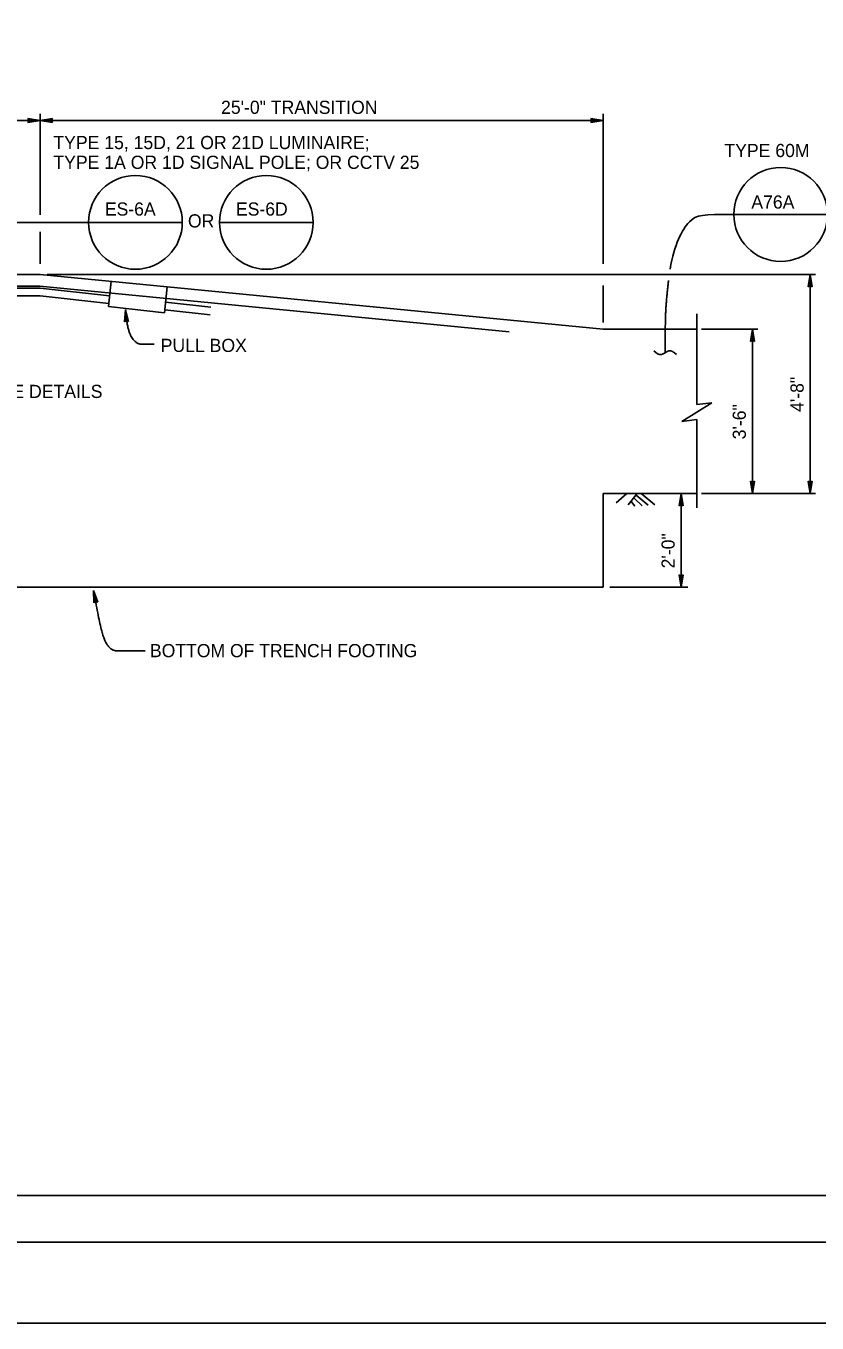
# Model space of a CAD drawing. Extents: x -893 to 867, y -474 to 712.
# Drawn here: x -143 to 279, y -474 to 217 of the extents above; entities that cross this region are included whole.
import ezdxf

# ---------------------------------------------------------------- set-up
doc = ezdxf.new("R2010")
doc.units = 0
for name, color, linetype in [('border_PLOTTING-ELEMENTS', 7, 'Continuous'), ('border_rw_22x34_Cut_Lines', 7, 'Continuous'), ('border_SHEET', 7, 'Continuous'), ('str_Concrete-A', 7, 'Continuous'), ('str_Misc-Steel-F', 7, 'Continuous'), ('str_Text-A', 7, 'Continuous')]:
    doc.layers.add(name, color=color, linetype=linetype)

msp = doc.modelspace()

# ---------------------------------------------------------------- linework, layer by layer
at = {"layer": 'border_PLOTTING-ELEMENTS'}
for points in [[(-893.45, -474.04), (866.55, -474.04), (866.55, 711.96), (-893.45, 711.96)], [(-863.45, 668.96), (836.55, 668.96), (836.55, -431.04), (-863.45, -431.04)]]:
    msp.add_lwpolyline(points, close=True, dxfattribs=at)
at = {"layer": 'border_rw_22x34_Cut_Lines'}
msp.add_lwpolyline([(-863.45, 668.96), (836.55, 668.96), (836.55, -431.04), (-863.45, -431.04)], close=True, dxfattribs=at)
at = {"layer": 'border_SHEET'}
msp.add_line((811.55, -406.04), (-813.45, -406.04), dxfattribs=at)
at = {"layer": 'str_Concrete-A'}
for p, q in [((-335.02, 84.53), (-135.02, 84.53)), ((-135.02, 84.53), (164.98, 55.36)), ((-97.23, 80.86), (-98.74, 67.38)), ((-67.3, 77.95), (-68.84, 64.06)), ((-98.74, 67.38), (-68.84, 64.06)), ((214.98, 63.5), (214.98, 15.18)), ((164.98, 55.36), (214.99, 55.36)), ((206.98, 6.18), (222.98, 16.18)), ((222.98, 16.18), (214.98, 15.18)), ((214.98, 7.18), (206.98, 6.18)), ((214.98, 7.18), (214.98, -39.75)), ((164.98, -32.14), (164.98, -82.14)), ((164.98, -32.14), (214.99, -32.14)), ((177.69, -32.12), (171.99, -37.2)), ((171.99, -32.14), (211.99, -32.14)), ((183.1, -32.16), (178.4, -38.14)), ((182.64, -33.06), (189.08, -38.36)), ((185.29, -32.18), (192.5, -38.12)), ((179.9, -36.43), (181.96, -38.96)), ((181.46, -34.71), (185.86, -38.71)), ((-635.02, -82.14), (164.98, -82.14))]:
    msp.add_line(p, q, dxfattribs=at)
at = {"layer": 'str_Misc-Steel-F'}
for p, q in [((-334.72, 78.28), (-135.32, 78.28)), ((-233, 77.25), (-135.02, 77.25)), ((-135.32, 78.28), (114.98, 53.94)), ((-135.02, 77.25), (-98.09, 73.15)), ((-335.02, 73.06), (-135.02, 73.06)), ((-135.02, 73.06), (-98.55, 69.01)), ((-68.2, 69.83), (-44.07, 67.15)), ((-68.66, 65.69), (-44.53, 63.01))]:
    msp.add_line(p, q, dxfattribs=at)
at = {"layer": 'str_Text-A'}
for p, q in [((-335.02, 166.53), (-135.02, 166.53)), ((-141.28, 167.08), (-141.61, 167.63)), ((-141.61, 167.63), (-135.02, 166.53)), ((-135.02, 166.53), (-141.61, 165.43)), ((-141.28, 165.98), (-141.61, 165.43)), ((-141.45, 167.36), (-135.02, 166.53)), ((-135.02, 166.53), (-141.45, 165.71)), ((-135.02, 166.53), (-141.28, 167.08)), ((-141.28, 167.08), (-140.94, 166.53)), ((-141.28, 165.98), (-135.02, 166.53)), ((-140.94, 166.53), (-141.28, 165.98)), ((-135.02, 166.53), (-141.11, 166.81)), ((-141.11, 166.26), (-135.02, 166.53)), ((-140.94, 166.53), (-135.02, 166.53)), ((-135.02, 116.32), (-135.02, 170.04)), ((-135.02, 166.53), (-128.43, 167.63)), ((-135.02, 166.53), (-128.6, 167.36)), ((-128.77, 167.08), (-135.02, 166.53)), ((-128.93, 166.81), (-135.02, 166.53)), ((-135.02, 166.53), (164.98, 166.53)), ((-129.1, 166.53), (-135.02, 166.53)), ((-128.43, 165.43), (-135.02, 166.53)), ((-135.02, 166.53), (-128.77, 165.98)), ((-128.6, 165.71), (-135.02, 166.53)), ((-135.02, 166.53), (-128.93, 166.26)), ((-129.1, 166.53), (-128.77, 167.08)), ((-128.77, 165.98), (-129.1, 166.53)), ((-128.77, 167.08), (-128.43, 167.63)), ((-128.77, 165.98), (-128.43, 165.43)), ((158.72, 167.08), (158.39, 167.63)), ((158.39, 167.63), (164.98, 166.53)), ((164.98, 166.53), (158.39, 165.43)), ((158.72, 165.98), (158.39, 165.43)), ((158.55, 167.36), (164.98, 166.53)), ((164.98, 166.53), (158.55, 165.71)), ((164.98, 166.53), (158.72, 167.08)), ((158.72, 167.08), (159.06, 166.53)), ((158.72, 165.98), (164.98, 166.53)), ((159.06, 166.53), (158.72, 165.98)), ((164.98, 166.53), (158.89, 166.81)), ((158.89, 166.26), (164.98, 166.53)), ((159.06, 166.53), (164.98, 166.53)), ((164.98, 90.11), (164.98, 170.04)), ((-109.28, 112.25), (-226.14, 112.25)), ((-109.28, 112.25), (-59.3, 112.25)), ((-39.52, 112.25), (10.46, 112.25)), ((234.63, 116.47), (284.61, 116.47)), ((-135.02, 90.13), (-135.02, 107.14)), ((-131.26, 84.53), (278.17, 84.53)), ((274.29, 77.94), (275.39, 84.53)), ((274.56, 78.11), (275.39, 84.53)), ((275.39, 84.53), (274.84, 78.27)), ((275.39, 84.53), (275.11, 78.44)), ((275.39, 84.53), (275.39, -32.14)), ((275.39, 78.61), (275.39, 84.53)), ((275.39, 84.53), (276.49, 77.94)), ((275.94, 78.27), (275.39, 84.53)), ((275.66, 78.44), (275.39, 84.53)), ((275.39, 84.53), (276.21, 78.11)), ((164.98, 58.87), (164.98, 78.65)), ((274.84, 78.27), (274.29, 77.94)), ((274.84, 78.27), (275.39, 78.61)), ((275.39, 78.61), (275.94, 78.27)), ((275.94, 78.27), (276.49, 77.94)), ((-90.16, 59.28), (-89.52, 65.91)), ((-89.9, 59.47), (-89.52, 65.91)), ((-89.52, 65.91), (-89.64, 59.66)), ((-89.12, 60.03), (-89.52, 65.91)), ((-89.52, 65.91), (-87.98, 59.43)), ((-88.55, 59.73), (-89.52, 65.91)), ((-89.52, 65.91), (-89.38, 59.85)), ((-88.83, 59.88), (-89.52, 65.91)), ((-89.52, 65.91), (-88.26, 59.58)), ((-89.64, 59.66), (-90.16, 59.28)), ((-89.64, 59.66), (-89.12, 60.03)), ((-89.12, 60.03), (-88.55, 59.73)), ((-88.55, 59.73), (-87.98, 59.43)), ((217.41, 55.36), (247.52, 55.36)), ((243.47, 48.77), (244.57, 55.36)), ((243.75, 48.94), (244.57, 55.36)), ((244.57, 55.36), (244.02, 49.11)), ((244.57, 55.36), (244.3, 49.28)), ((244.57, 55.36), (244.57, -32.14)), ((244.57, 49.45), (244.57, 55.36)), ((244.57, 55.36), (245.67, 48.77)), ((245.12, 49.11), (244.57, 55.36)), ((244.85, 49.28), (244.57, 55.36)), ((244.57, 55.36), (245.4, 48.94)), ((244.02, 49.11), (243.47, 48.77)), ((244.02, 49.11), (244.57, 49.45)), ((244.57, 49.45), (245.12, 49.11)), ((245.12, 49.11), (245.67, 48.77)), ((244.02, -25.88), (243.47, -25.54)), ((244.57, -32.14), (243.47, -25.54)), ((244.57, -32.14), (243.75, -25.71)), ((244.02, -25.88), (244.57, -32.14)), ((244.57, -26.22), (244.02, -25.88)), ((244.3, -26.05), (244.57, -32.14)), ((245.67, -25.54), (244.57, -32.14)), ((245.4, -25.71), (244.57, -32.14)), ((244.57, -32.14), (245.12, -25.88)), ((245.12, -25.88), (244.57, -26.22)), ((244.57, -32.14), (244.85, -26.05)), ((244.57, -26.22), (244.57, -32.14)), ((245.12, -25.88), (245.67, -25.54)), ((274.84, -25.88), (274.29, -25.54)), ((275.39, -32.14), (274.29, -25.54)), ((275.39, -32.14), (274.56, -25.71)), ((274.84, -25.88), (275.39, -32.14)), ((275.39, -26.22), (274.84, -25.88)), ((275.11, -26.05), (275.39, -32.14)), ((276.49, -25.54), (275.39, -32.14)), ((276.21, -25.71), (275.39, -32.14)), ((275.39, -32.14), (275.94, -25.88)), ((275.94, -25.88), (275.39, -26.22)), ((275.39, -32.14), (275.66, -26.05)), ((275.39, -26.22), (275.39, -32.14)), ((275.94, -25.88), (276.49, -25.54)), ((205.54, -38.73), (206.64, -32.14)), ((205.82, -38.56), (206.64, -32.14)), ((206.64, -32.14), (206.09, -38.39)), ((206.64, -32.14), (206.37, -38.22)), ((206.64, -82.14), (206.64, -32.14)), ((206.64, -38.05), (206.64, -32.14)), ((206.64, -32.14), (207.74, -38.73)), ((207.19, -38.39), (206.64, -32.14)), ((206.92, -38.22), (206.64, -32.14)), ((206.64, -32.14), (207.47, -38.56)), ((217.41, -32.14), (278.17, -32.14)), ((206.09, -38.39), (205.54, -38.73)), ((206.09, -38.39), (206.64, -38.05)), ((206.64, -38.05), (207.19, -38.39)), ((207.19, -38.39), (207.74, -38.73)), ((206.09, -75.88), (205.54, -75.54)), ((206.64, -82.14), (205.54, -75.54)), ((206.64, -82.14), (205.82, -75.71)), ((206.09, -75.88), (206.64, -82.14)), ((206.64, -76.22), (206.09, -75.88)), ((207.74, -75.54), (206.64, -82.14)), ((207.47, -75.71), (206.64, -82.14)), ((206.64, -82.14), (207.19, -75.88)), ((207.19, -75.88), (206.64, -76.22)), ((207.19, -75.88), (207.74, -75.54)), ((168.49, -82.14), (210.15, -82.14)), ((206.37, -76.05), (206.64, -82.14)), ((206.64, -82.14), (206.92, -76.05)), ((206.64, -76.22), (206.64, -82.14)), ((-105.58, -89.61), (-106.56, -83.8)), ((-106.55, -90.45), (-106.56, -83.8)), ((-106.56, -83.8), (-104.39, -90.09)), ((-104.98, -89.85), (-106.56, -83.8)), ((-106.56, -83.8), (-106.06, -90.03)), ((-106.31, -90.24), (-106.56, -83.8)), ((-106.56, -83.8), (-105.82, -89.82)), ((-105.28, -89.73), (-106.56, -83.8)), ((-106.56, -83.8), (-104.69, -89.97)), ((-106.06, -90.03), (-105.58, -89.61)), ((-105.58, -89.61), (-104.98, -89.85)), ((-106.06, -90.03), (-106.55, -90.45)), ((-104.98, -89.85), (-104.39, -90.09))]:
    msp.add_line(p, q, dxfattribs=at)
for centre in [(259.62, 116.47), (-84.29, 112.25), (-14.53, 112.25)]:
    msp.add_circle(centre, 24.99, dxfattribs=at)
for points, degree in [([(200.73, 87.4), (202.86, 100.45), (211.37, 116.47), (218.17, 116.47), (234.14, 116.47)], 3), ([(198.05, 42.84), (198.05, 59.49), (198.75, 71.9), (199.87, 81.29)], 2), ([(-89.52, 65.91), (-88.74, 54.5), (-83.75, 47.44), (-79.54, 47.44), (-74.36, 47.44)], 2), ([(192.04, 43.84), (193.37, 42.51), (196.04, 40.64), (200.05, 45.04), (202.72, 43.17), (204.06, 41.84)], 3), ([(-106.56, -83.8), (-102.93, -105.35), (-98.05, -116.01), (-89.67, -116.01), (-79.12, -116.01)], 2)]:
    msp.add_open_spline(points, degree=degree, dxfattribs=at)

# ---------------------------------------------------------------- texts
for s, height, p in [('25\'-0" TRANSITION', 7.02, (-38.66, 170.04)), ('TYPE 15, 15D, 21 OR 21D LUMINAIRE;', 7.02, (-128.03, 151.27)), ('TYPE 60M', 7.02, (229.64, 147.03)), ('TYPE 1A OR 1D SIGNAL POLE; OR CCTV 25', 7.02, (-128.03, 140.74)), ('A76A', 7.02, (243.98, 119.59)), ('ES-6A', 7, (-100.57, 115.85)), ('ES-6D', 7, (-30.7, 115.85)), ('OR', 7.02, (-56.31, 109.53)), ('PULL BOX', 7.02, (-70.82, 43.21)), ('ANCHORAGE DETAILS', 7.02, (-204.11, 18.7)), ('BOTTOM OF TRENCH FOOTING', 7, (-76.54, -119.36))]:
    msp.add_text(s, height=height, dxfattribs=at).set_placement(p)
for s, p in [('4\'-8"', (271.88, 11.27)), ('3\'-6"', (241.06, -3.31)), ('2\'-0"', (203.13, -72.06))]:
    msp.add_text(s, height=7.02, rotation=90, dxfattribs=at).set_placement(p)

doc.saveas('drawing.dxf')
